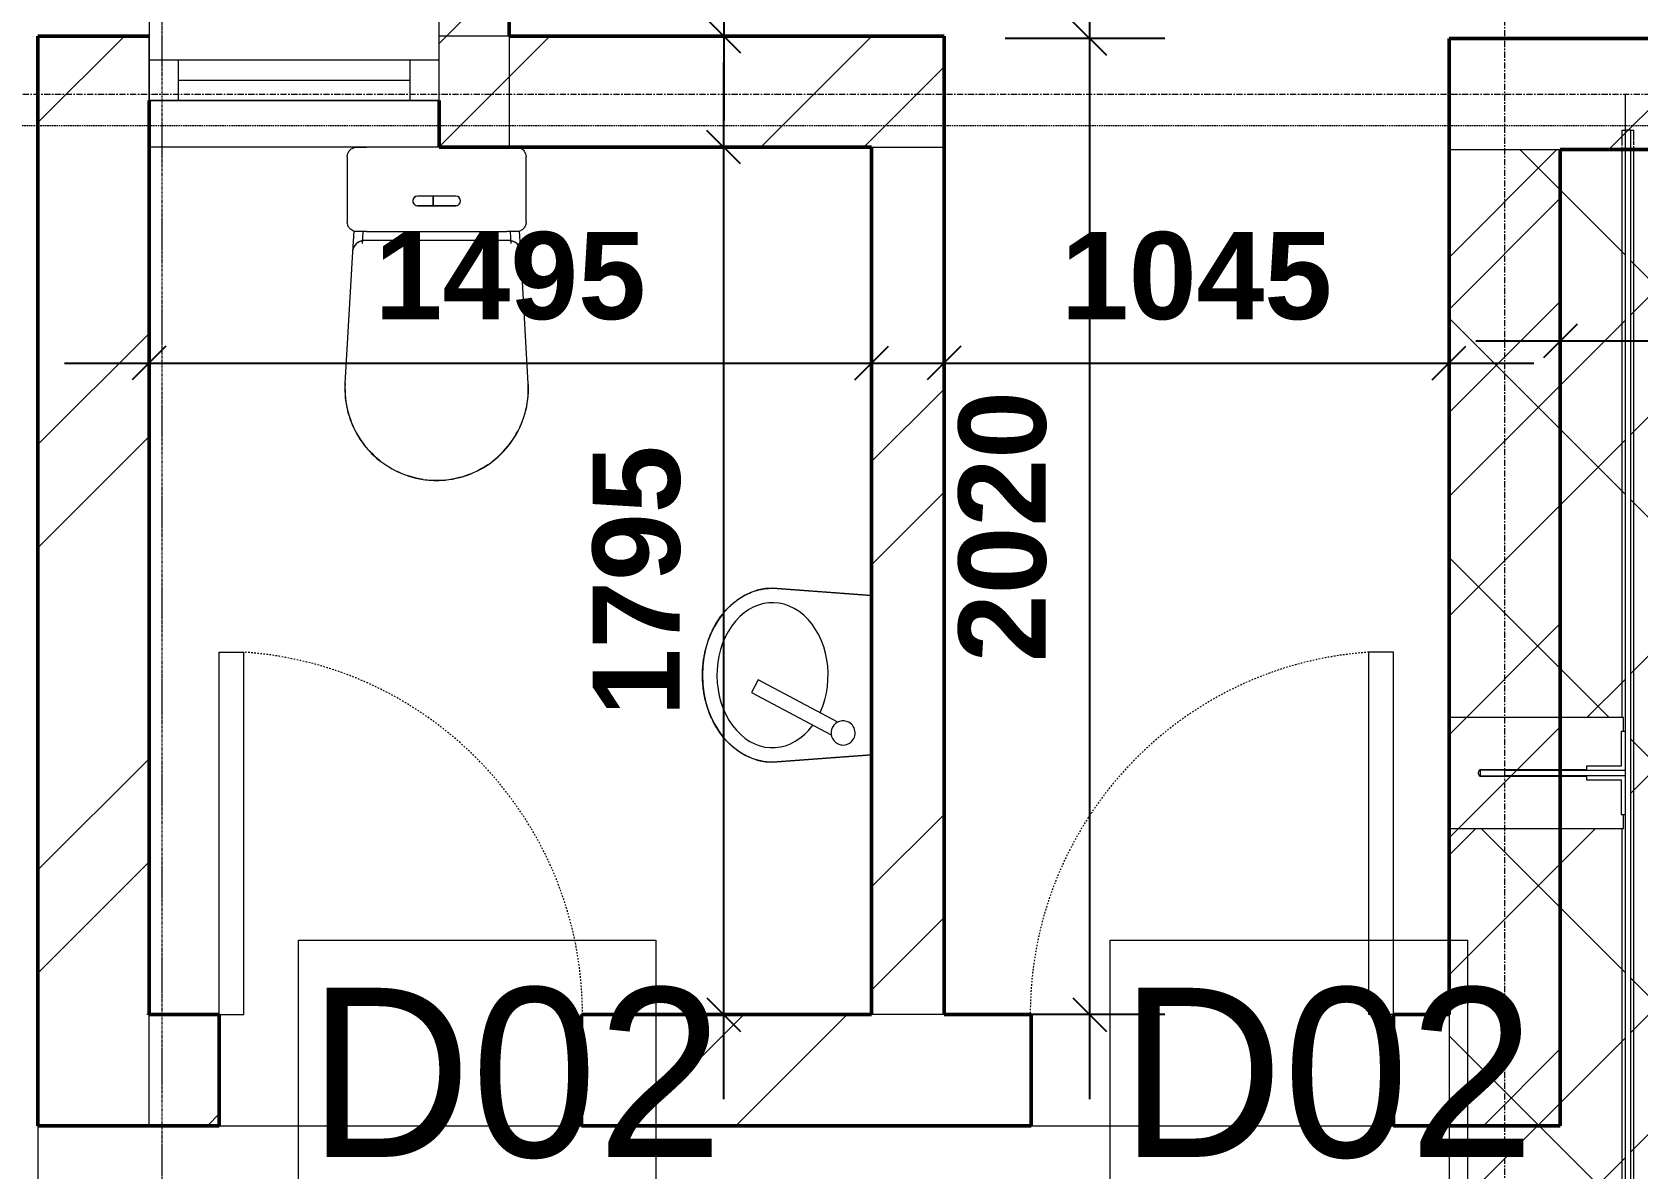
# Model space of a CAD drawing. Header units: inches. Extents: x 22 to 382261, y 22 to 371281.
# Drawn here: x 122407 to 125729, y 254241 to 256594 of the extents above; entities that cross this region are included whole.
import ezdxf

# ---------------------------------------------------------------- set-up
doc = ezdxf.new("R2010")
doc.units = ezdxf.units.IN
doc.header["$MEASUREMENT"] = 0
for name, pattern in [('_Grundgrenze_', [9, 4, -1, 1, -1, 1, -1]), ('Dash', [6.35, 3.175, -3.175]), ('Grid Line 1_2_', [22.225, 12.7, -3.175, 3.175, -3.175]), ('Hidden 1_8_', [4.7625, 3.175, -1.5875])]:
    doc.linetypes.add(name, pattern=pattern)
for name, color, linetype, lineweight in [('A-ANNO-DIMS', 211, 'Continuous', 9), ('A-ANNO-SYMB', 150, 'Continuous', 9), ('A-AREA', 32, 'Continuous', 9), ('A-DETL-HDLN', 90, 'Hidden 1_8_', 9), ('A-DOOR', 31, 'Continuous', 9), ('A-DOOR-HDLN', 31, 'Dash', 9), ('A-DOOR-IDEN', 31, 'Continuous', 9), ('A-FLOR', 192, 'Continuous', 9), ('A-FLOR-PATT', 8, 'Continuous', 9), ('A-GENM', 13, 'Continuous', 9), ('A-GLAZ', 151, 'Continuous', 9), ('A-GLAZ-SILL', 1, 'Continuous', 9), ('A-WALL', 113, 'Continuous', 9), ('A-WALL-PATT', 111, 'Continuous', 9), ('I-WALL', 2, 'Continuous', 9), ('P-SANR-FIXT', 6, 'Continuous', 9), ('S-GRID', 1, 'Continuous', 9)]:
    doc.layers.add(name, color=color, linetype=linetype, lineweight=lineweight)
doc.styles.add('Arial_B_1', font='arialbd.ttf', dxfattribs={"height": 180.555556})
doc.styles.add('Tw Cen MT Condensed', font='TCCM____.TTF', dxfattribs={"height": 1.35})
doc.dimstyles.new('1', dxfattribs={"dimscale": 304.8, "dimtxt": 178.545395, "dimasz": 0.227865, "dimexe": 0.574147, "dimexo": 0.0625, "dimgap": 0.287073, "dimtad": 1, "dimdec": 0, "dimzin": 0, "dimdsep": 46, "dimtxsty": 'Arial_B_1', "dimblk1": 'OBLIQUE', "dimblk2": 'OBLIQUE', "dimsah": 1, "dimcen": 0.09, "dimdle": 0.574147, "dimazin": 0, "dimtfac": 1, "dimtdec": 4, "dimtix": 1, "dimtmove": 0, "dimatfit": 3, "dimfxl": 0.574147, "dimfxlon": 1, "dimtvp": 1, "dimtolj": 1, "dimtzin": 0, "dimarcsym": 2})
pattern_1 = [(45, (133937.6, 247897.3), (-440.033, 440.033), []), (45, (133937.6, 248564), (-440.033, 440.033), [])]

# ---------------------------------------------------------------- blocks, each defined once
blk = doc.blocks.new('M_Single-Flush - d02  toilet 750 by 2100-458073-01-Ground floor DIMENSION PLAN')
at = {"layer": 'A-DOOR'}
for p, q in [((375, -115), (324, -115)), ((324, -115), (324, -865)), ((375, -115), (375, -865)), ((375, -865), (324, -865))]:
    blk.add_line(p, q, dxfattribs=at)
at = {"layer": 'A-DOOR-HDLN'}
blk.add_arc((375, -115), 751.7, 180, 266.1097, dxfattribs=at)
blk = doc.blocks.new('M_Single-Flush - d02  toilet 750 by 2100-458074-01-Ground floor DIMENSION PLAN')
at = {"layer": 'A-DOOR'}
for p, q in [((375, 865), (324, 865)), ((324, 115), (324, 865)), ((375, 115), (375, 865)), ((375, 115), (324, 115))]:
    blk.add_line(p, q, dxfattribs=at)
at = {"layer": 'A-DOOR-HDLN'}
blk.add_arc((375, 115), 751.7, 93.8903, 180, dxfattribs=at)
blk = doc.blocks.new('Windows_Sgl_Plain - 600 by 600-438116-01-Ground floor DIMENSION PLAN')
at = {"layer": 'A-GLAZ'}
for p, q in [((-300, 161), (-300, -9.5)), ((300, 161), (-300, 161)), ((300, -9.5), (300, 161)), ((300, 73.5), (-300, 73.5)), ((-300, 73.5), (-300, 25.5)), ((-240, 73.5), (-240, -9.5)), ((240, -9.5), (240, 73.5)), ((300, 25.5), (300, 73.5)), ((-240, 32), (240, 32)), ((-300, -9.5), (300, -9.5)), ((300, -9.5), (-300, -9.5))]:
    blk.add_line(p, q, dxfattribs=at)
at = {"layer": 'A-GLAZ-SILL'}
for p, q in [((-300, 161), (-300, 124.7)), ((300, 161), (-300, 161)), ((300, 124.7), (300, 161))]:
    blk.add_line(p, q, dxfattribs=at)
blk = doc.blocks.new('Water_Closet_Toilet_19179_0001 - 540 x 360mm-369814-01-Ground floor DIMENSION PLAN')
at = {"layer": 'P-SANR-FIXT'}
for p, q in [((-189.7, 333.9), (-174.3, 62)), ((174.3, 62), (189.7, 333.9)), ((-173.9, 62), (-171.5, 18.7)), ((-151.8, 19.9), (-153.2, 44.6)), ((-149.3, 38.4), (149.3, 38.4)), ((153.2, 44.6), (151.8, 19.9)), ((171.5, 18.7), (173.9, 62)), ((145, 19.9), (-145, 19.9)), ((-185, -0.1), (-185, -134.9)), ((185, -134.9), (185, -0.1)), ((-39.7, -33.6), (39.7, -33.6)), ((6.9, -33.6), (-39.7, -33.6)), ((-39.7, -53.6), (39.7, -53.6)), ((-39.7, -53.6), (6.9, -53.6)), ((6.9, -33.6), (6.9, -53.6)), ((39.7, -33.6), (6.9, -33.6)), ((6.9, -33.6), (6.9, -53.6)), ((6.9, -53.6), (6.9, -33.6)), ((6.9, -53.6), (39.7, -53.6)), ((-145, -154.9), (-151.9, -154.9)), ((-145, -154.9), (-5.1, -154.9)), ((-5, -154.9), (0, -154.9)), ((0, -154.9), (145, -154.9))]:
    blk.add_line(p, q, dxfattribs=at)
at = {"layer": 'P-SANR-FIXT', "flags": 128}
for points in [[(189.7, 333.9), (190, 341.5), (189.9, 349.1), (189.6, 356.7), (189, 364.3), (188.1, 371.8), (186.8, 379.3), (185.3, 386.7), (183.5, 394.1), (181.3, 401.4), (178.9, 408.6), (176.2, 415.7), (173.2, 422.7), (170, 429.6), (166.4, 436.3), (162.6, 442.9), (158.6, 449.3), (154.3, 455.6), (149.7, 461.7), (144.9, 467.5), (139.9, 473.2), (134.6, 478.7), (129.2, 484), (123.5, 489.1), (117.6, 493.9), (111.6, 498.5), (105.3, 502.8), (98.9, 506.9), (92.3, 510.7), (85.6, 514.3), (78.8, 517.6), (71.8, 520.6), (64.7, 523.3), (57.5, 525.8), (50.2, 527.9), (42.9, 529.8), (35.4, 531.3), (27.9, 532.6), (20.4, 533.6), (12.8, 534.2), (5.2, 534.6), (-2.4, 534.7), (-10, 534.4), (-17.5, 533.9), (-25.1, 533), (-32.6, 531.9), (-40.1, 530.4), (-47.5, 528.6), (-54.8, 526.6), (-62, 524.3), (-69.1, 521.6), (-76.2, 518.7), (-83.1, 515.5), (-89.8, 512.1), (-96.5, 508.4), (-102.9, 504.4), (-109.2, 500.1), (-115.4, 495.6), (-121.3, 490.9), (-127.1, 485.9), (-132.6, 480.7), (-137.9, 475.3), (-143.1, 469.7), (-147.9, 463.9), (-152.6, 457.9), (-157, 451.7), (-161.1, 445.3), (-165, 438.8), (-168.7, 432.1), (-172, 425.3), (-175.1, 418.4), (-177.9, 411.3), (-180.5, 404.1), (-182.7, 396.9), (-184.6, 389.5), (-186.3, 382.1), (-187.6, 374.6), (-188.7, 367.1), (-189.4, 359.5), (-189.9, 351.9), (-190, 344.3), (-189.8, 336.8), (-189.7, 333.9)], [(189.7, 333.9), (190, 341.5), (189.9, 349.1), (189.6, 356.7), (189, 364.3), (188.1, 371.8), (186.8, 379.3), (185.3, 386.7), (183.5, 394.1), (181.3, 401.4), (178.9, 408.6), (176.2, 415.7), (173.2, 422.7), (170, 429.6), (166.4, 436.3), (162.6, 442.9), (158.6, 449.3), (154.3, 455.6), (149.7, 461.7), (144.9, 467.5), (139.9, 473.2), (134.6, 478.7), (129.2, 484), (123.5, 489.1), (117.6, 493.9), (111.6, 498.5), (105.3, 502.8), (98.9, 506.9), (92.3, 510.7), (85.6, 514.3), (78.8, 517.6), (71.8, 520.6), (64.7, 523.3), (57.5, 525.8), (50.2, 527.9), (42.9, 529.8), (35.4, 531.3), (27.9, 532.6), (20.4, 533.6), (12.8, 534.2), (5.2, 534.6), (-2.4, 534.7), (-10, 534.4), (-17.5, 533.9), (-25.1, 533), (-32.6, 531.9), (-40.1, 530.4), (-47.5, 528.6), (-54.8, 526.6), (-62, 524.3), (-69.1, 521.6), (-76.2, 518.7), (-83.1, 515.5), (-89.8, 512.1), (-96.5, 508.4), (-102.9, 504.4), (-107.3, 501.4)], [(-28.9, 532.1), (-32.6, 531.5), (-40, 530.1), (-47.4, 528.3), (-54.7, 526.3), (-61.9, 524), (-67.7, 521.8)], [(22.7, 533), (20.4, 533.3), (12.8, 533.9), (5.2, 534.3), (-2.4, 534.3), (-10, 534.1), (-17.5, 533.6), (-19.6, 533.3)], [(64.6, 523), (57.4, 525.5), (50.1, 527.6), (42.8, 529.5), (35.4, 531), (28.1, 532.3)], [(-109.2, 500.1), (-115.4, 495.6), (-121.3, 490.9), (-127.1, 485.9), (-132.6, 480.7), (-137.9, 475.3), (-143.1, 469.7), (-147.9, 463.9), (-152.6, 457.9), (-157, 451.7), (-161.1, 445.3), (-165, 438.8), (-168.7, 432.1), (-172, 425.3), (-175.1, 418.4), (-177.9, 411.3), (-180.5, 404.1), (-182.7, 396.9), (-184.6, 389.5), (-186.3, 382.1), (-187.6, 374.6), (-188.7, 367.1), (-189.4, 359.5), (-189.9, 351.9), (-190, 344.3), (-189.8, 336.8), (-189.7, 333.9)], [(-76, 518.5), (-82.9, 515.3), (-89.7, 511.8), (-96.3, 508.1), (-102.8, 504.1), (-107.3, 501.1)], [(107.7, 500.8), (105.1, 502.6), (98.7, 506.6), (92.2, 510.5), (85.5, 514), (78.6, 517.3), (74.6, 519)], [(-115.2, 495.4), (-121.1, 490.7), (-126.9, 485.7), (-132.4, 480.5), (-137.7, 475.1), (-142.8, 469.5), (-147.4, 464)], [(139.7, 473), (134.4, 478.5), (129, 483.8), (123.3, 488.8), (117.4, 493.6), (115.2, 495.3)], [(-148.4, 462.8), (-152.3, 457.7), (-156.7, 451.5), (-160.9, 445.2), (-164.8, 438.6), (-168.4, 432)], [(169.5, 429.8), (166.2, 436.2), (162.4, 442.7), (158.3, 449.1), (154, 455.4), (149.5, 461.5)], [(-172, 424.6), (-174.8, 418.2), (-177.6, 411.2), (-180.2, 404), (-182.4, 396.8), (-184.3, 389.4), (-185.4, 384.5)], [(185.4, 384.5), (185, 386.7), (183.2, 394), (181, 401.3), (178.6, 408.5), (175.9, 415.6), (173, 422.6)], [(-186.5, 378.9), (-187.3, 374.6), (-188.4, 367.1), (-189.1, 359.5), (-189.6, 351.9), (-189.7, 344.3), (-189.5, 336.8), (-189.4, 333.9)], [(189.4, 333.9), (189.7, 341.5), (189.6, 349.1), (189.3, 356.7), (188.7, 364.2), (187.7, 371.8), (186.5, 379.2)], [(-174.3, 62), (-174.2, 61), (-174.1, 60), (-173.9, 59), (-173.7, 58), (-173.5, 57.1), (-173.2, 56.1), (-172.9, 55.2), (-172.5, 54.2), (-172.2, 53.3), (-171.7, 52.4), (-171.3, 51.5), (-170.8, 50.6), (-170.3, 49.8), (-169.7, 49), (-169.1, 48.2), (-168.5, 47.4), (-167.8, 46.6), (-167.1, 45.9), (-166.4, 45.2), (-165.7, 44.5), (-164.9, 43.9), (-164.1, 43.3), (-163.3, 42.7), (-162.4, 42.2), (-161.6, 41.7), (-160.7, 41.2), (-159.8, 40.7), (-158.9, 40.3), (-158, 40), (-157, 39.6), (-156.1, 39.4), (-155.1, 39.1), (-154.1, 38.9), (-153.1, 38.7), (-152.1, 38.6), (-151.1, 38.5), (-150.1, 38.4), (-149.3, 38.4)], [(-174.3, 62), (-174.2, 61), (-174.1, 60), (-173.9, 59), (-173.7, 58), (-173.5, 57.1), (-173.2, 56.1), (-172.9, 55.2), (-172.5, 54.2), (-172.2, 53.3), (-171.7, 52.4), (-171.3, 51.5), (-170.8, 50.6), (-170.3, 49.8), (-169.7, 49), (-169.1, 48.2), (-168.5, 47.4), (-167.8, 46.6), (-167.1, 45.9), (-166.4, 45.2), (-165.7, 44.5), (-164.9, 43.9), (-164.1, 43.3), (-163.3, 42.7), (-162.4, 42.2), (-161.6, 41.7), (-160.7, 41.2), (-159.8, 40.7), (-158.9, 40.3), (-158, 40), (-157, 39.6), (-156.1, 39.4), (-155.1, 39.1), (-154.1, 38.9), (-153.1, 38.7), (-152.1, 38.6), (-151.1, 38.5), (-150.1, 38.4), (-149.3, 38.4)], [(149.3, 38.4), (150.3, 38.4), (151.3, 38.5), (152.3, 38.6), (153.3, 38.7), (154.3, 38.9), (155.2, 39.1), (156.2, 39.4), (157.2, 39.7), (158.1, 40), (159, 40.4), (159.9, 40.8), (160.8, 41.2), (161.7, 41.7), (162.6, 42.2), (163.4, 42.8), (164.2, 43.4), (165, 44), (165.8, 44.6), (166.5, 45.3), (167.2, 46), (167.9, 46.7), (168.6, 47.5), (169.2, 48.3), (169.8, 49.1), (170.3, 49.9), (170.9, 50.8), (171.3, 51.6), (171.8, 52.5), (172.2, 53.4), (172.6, 54.4), (172.9, 55.3), (173.2, 56.3), (173.5, 57.2), (173.7, 58.2), (173.9, 59.2), (174.1, 60.2), (174.2, 61.2), (174.3, 62)], [(149.3, 38.4), (150.3, 38.4), (151.3, 38.5), (152.3, 38.6), (153.3, 38.7), (154.3, 38.9), (155.2, 39.1), (156.2, 39.4), (157.2, 39.7), (158.1, 40), (159, 40.4), (159.9, 40.8), (160.8, 41.2), (161.7, 41.7), (162.6, 42.2), (163.4, 42.8), (164.2, 43.4), (165, 44), (165.8, 44.6), (166.5, 45.3), (167.2, 46), (167.9, 46.7), (168.6, 47.5), (169.2, 48.3), (169.8, 49.1), (170.3, 49.9), (170.9, 50.8), (171.3, 51.6), (171.8, 52.5), (172.2, 53.4), (172.6, 54.4), (172.9, 55.3), (173.2, 56.3), (173.5, 57.2), (173.7, 58.2), (173.9, 59.2), (174.1, 60.2), (174.2, 61.2), (174.3, 62)], [(-165, 19.9), (-158.7, 19.9), (-151.9, 19.9), (-145, 19.9)], [(145, 19.9), (151.9, 19.9), (158.7, 19.9), (165, 19.9)], [(-151.9, -154.9), (-158.7, -154.9), (-165, -154.9)], [(165, -154.9), (158.7, -154.9), (151.9, -154.9), (145, -154.9)]]:
    blk.add_lwpolyline(points, dxfattribs=at)
at = {"layer": 'P-SANR-FIXT'}
for centre, radius, start, end in [((0, 344.7), 190, 82.8269, 91.6392), ((0, 344.7), 190, 104.4989, 111.5192), ((0, 344.7), 190, 138.3832, 143.4207), ((0, 344.7), 190, 36.5793, 46.357), ((0, 344.7), 190, 149.6551, 150.7976), ((0, 344.7), 190, 29.2024, 30.3449), ((0, 344.7), 190, 154.5576, 158.6822), ((0, 344.7), 190, 21.3178, 25.4424), ((0, 344.7), 190, 168.9038, 175.5346), ((0, 344.7), 190, 4.4654, 11.0962), ((0, 344.7), 190, 178.9132, 183.2499), ((0, 344.7), 190, 356.7501, 1.0868), ((-149.3, 63.4), 25, 183.2499, 270), ((149.3, 63.4), 25, 270, 356.7501), ((-39.4, -43.6), 10, 91.7704, 268.2296), ((-39.4, -43.6), 10, 106.4754, 253.5246), ((39.4, -43.6), 10, 271.7704, 88.2296), ((39.4, -43.6), 10, 271.7704, 73.5246)]:
    blk.add_arc(centre, radius, start, end, dxfattribs=at)
for points, knots in [([(-185, -0.1), (-185, 1.1), (-184.8, 3.6), (-183.8, 7.1), (-182.1, 10.5), (-179.7, 13.6), (-176.8, 16.2), (-172.1, 18.9), (-167.9, 19.9), (-165, 19.9)], [0, 0, 0, 0, 0.125, 0.25, 0.375, 0.5, 0.625, 0.75, 1, 1, 1, 1]), ([(165, 19.9), (166.7, 19.9), (169.9, 19.5), (174.4, 17.8), (178.2, 15.2), (180.9, 12.2), (182.6, 9.5), (183.5, 7.6), (184.6, 4.6), (185, 2), (185, -0.1)], [0, 0, 0, 0, 0.142857, 0.285714, 0.428571, 0.571429, 0.678571, 0.732143, 0.785714, 1, 1, 1, 1]), ([(-166, -154.9), (-167.3, -154.8), (-170.2, -154.4), (-174.4, -152.8), (-178.2, -150.2), (-180.9, -147.2), (-182.6, -144.6), (-183.5, -142.6), (-184.6, -139.6), (-185, -137), (-185, -134.9)], [0.0280724, 0.0280724, 0.0280724, 0.0280724, 0.1428571, 0.2857143, 0.4285714, 0.5714286, 0.6785714, 0.7321429, 0.7857143, 1, 1, 1, 1]), ([(185, -134.9), (185, -136.1), (184.8, -138.6), (183.8, -142.1), (182.1, -145.5), (179.7, -148.6), (176.8, -151.2), (172.4, -153.8), (168.6, -154.7), (166.1, -154.9)], [0, 0, 0, 0, 0.125, 0.25, 0.375, 0.5, 0.625, 0.75, 0.968386, 0.968386, 0.968386, 0.968386])]:
    blk.add_open_spline(points, degree=3, knots=knots, dxfattribs=at)
blk = doc.blocks.new('Sink - Bathroom _5_ - Sink - Bathroom _5_-373031-01-Ground floor DIMENSION PLAN')
at = {"layer": 'P-SANR-FIXT'}
for p, q in [((-165, 0), (165, 0)), ((165, 0), (-165, 0)), ((165, 0), (180, -205)), ((180, -205), (165, 0)), ((-180, -205), (-165, 0)), ((-165, 0), (-180, -205)), ((96.9, -69.8), (9.3, -234.5)), ((35.8, -248.6), (123.5, -83.7)), ((9.3, -234.5), (35.8, -248.6))]:
    blk.add_line(p, q, dxfattribs=at)
for start, end in [(152, 332), (332, 152)]:
    blk.add_arc((119.5, -59), 25, start, end, dxfattribs=at)
for major_axis, ratio, start_param, end_param in [((150, 0), 0.766667, 1.028817, 7.090351), ((180, 0), 0.805556, 3.141593, 6.283185)]:
    blk.add_ellipse((0, -205), major_axis=major_axis, ratio=ratio, start_param=start_param, end_param=end_param, dxfattribs=at)
blk.add_open_spline([(180, -205), (180, -213.3), (178.7, -225.5), (174.5, -241.2), (170.1, -252.9), (164.5, -264.3), (157.8, -275.2), (149.8, -285.7), (140.9, -295.5), (131, -304.7), (120, -313.3), (108.4, -321), (95.9, -327.9), (82.7, -334), (69, -339.1), (54.7, -343.3), (41.7, -346.2), (30.2, -348), (20.2, -349.2), (10.1, -349.8), (0, -350.1), (-10.1, -349.8), (-20.2, -349.2), (-30.2, -348), (-40.1, -346.4), (-49.8, -344.4), (-59.5, -341.9), (-69, -339), (-78.1, -335.7), (-87.1, -332), (-95.8, -327.8), (-104.3, -323.3), (-112.3, -318.4), (-120, -313.2), (-127.3, -307.6), (-134.3, -301.6), (-140.8, -295.5), (-146.8, -289), (-152.5, -282.2), (-157.6, -275.1), (-162.3, -267.9), (-166.4, -260.6), (-171.2, -250.4), (-175.9, -237.3), (-179.2, -221.4), (-180, -210.5), (-180, -205)], degree=3, knots=[-1, -1, -1, -1, -0.946429, -0.919643, -0.892857, -0.866071, -0.839286, -0.8125, -0.785714, -0.758929, -0.732143, -0.705357, -0.678571, -0.651786, -0.625, -0.598214, -0.571429, -0.553571, -0.535714, -0.517857, -0.5, -0.482143, -0.464286, -0.446429, -0.428571, -0.410714, -0.392857, -0.375, -0.357143, -0.339286, -0.321429, -0.303571, -0.285714, -0.267857, -0.25, -0.232143, -0.214286, -0.196429, -0.178571, -0.160714, -0.142857, -0.125, -0.107143, -0.071429, -0.035714, 0, 0, 0, 0], dxfattribs=at)
blk = doc.blocks.new('Back wall - ASB FREESTANDING GLASS BACK WALL-V18-01-Ground floor DIMENSION PLAN')
at = {"layer": 'A-GENM'}
for p, q in [((1980, 369), (1760, 369)), ((1755, 364), (1755, 140)), ((1985, 140), (1985, 364)), ((1863, 140), (1863, 304)), ((1876, 306), (1864, 306)), ((1864, 306), (1864, 256)), ((1868, 309), (1870, 309)), ((1870, 309), (1872, 309)), ((1876, 256), (1876, 306)), ((1877, 304), (1877, 140)), ((1864, 140), (1864, 256)), ((1876, 256), (1876, 140)), ((1755, 140), (1755, 9)), ((1863, 86), (1863, 140)), ((1864, 6), (1864, 140)), ((1876, 140), (1876, 6)), ((1877, 140), (1877, 86)), ((1985, 9), (1985, 140)), ((1864, 86), (1856, 86)), ((1856, 86), (1856, 14)), ((1884, 86), (1876, 86)), ((1884, 14), (1884, 86)), ((1755, 12.5), (665, 12.5)), ((1755, 9), (1784, 9)), ((1856, 14), (1784, 14)), ((1784, 14), (1784, 6)), ((1956, 14), (1884, 14)), ((1956, 6), (1956, 14)), ((1956, 9), (1985, 9)), ((3160, 12.5), (1985, 12.5)), ((3166.1, 12.5), (3160, 12.5)), ((3174.5, 12.5), (3168.3, 12.5)), ((3200, 12.5), (3175.6, 12.5)), ((3200, 12.5), (3200, 6)), ((-3135, -12.5), (3160, -12.5)), ((3160, -12.5), (3167.3, -12.5)), ((3170, -12.5), (3177.3, -12.5)), ((3178.7, -12.5), (3200, -12.5)), ((3200, -6), (3200, -12.5))]:
    blk.add_line(p, q, dxfattribs=at)
at = {"layer": 'A-GENM', "lineweight": 18}
for p, q in [((3200, 6), (463, 6)), ((3200, -6), (3200, 6)), ((463, -6), (3200, -6))]:
    blk.add_line(p, q, dxfattribs=at)
at = {"layer": 'A-GENM'}
for centre, start, end in [((1760, 364), 90, 180), ((1980, 364), 0, 90), ((1868, 304), 90, 180), ((1872, 304), 0, 90)]:
    blk.add_arc(centre, 5, start, end, dxfattribs=at)
blk = doc.blocks.new('_Oblique')
at = {"color": 0, "linetype": 'ByBlock', "lineweight": -2}
blk.add_line((-0.5, -0.5), (0.5, 0.5), dxfattribs=at)
blk = doc.blocks.new('*D4517')
at = {"layer": 'A-ANNO-DIMS', "color": 0, "lineweight": -2, "transparency": 16777216}
for p, q in [((123837.8, 257655.5), (123837.8, 256410.5)), ((123993.7, 257480.5), (123662.8, 257480.5)), ((123993.7, 256585.5), (123662.8, 256585.5))]:
    blk.add_line(p, q, dxfattribs=at)
at = {"layer": 'Defpoints', "color": 0, "transparency": 16777216}
for p in [(124012.8, 257480.5), (123837.8, 256585.5), (124012.8, 256585.5)]:
    blk.add_point(p, dxfattribs=at)
at = {"layer": 'A-ANNO-DIMS', "color": 0, "lineweight": -2, "transparency": 16777216, "xscale": 69.45312499999999, "yscale": 69.45312499999999, "zscale": 69.45312499999999}
for p, rotation in [((123837.8, 257480.5), 90), ((123837.8, 256585.5), 270)]:
    blk.add_blockref('_Oblique', p, dxfattribs=dict(at, rotation=rotation))
at = {"layer": 'A-ANNO-DIMS', "color": 0, "transparency": 16777216, "insert": (123658, 257033), "char_height": 180.56, "width": 489.725, "attachment_point": 5, "rotation": 90, "style": 'Arial_B_1'}
blk.add_mtext('\\A1;895', dxfattribs=at)
blk = doc.blocks.new('*D4620')
at = {"layer": 'A-ANNO-DIMS', "color": 0, "lineweight": -2, "transparency": 16777216}
for p, q in [((123837.8, 254385.5), (123837.8, 256530.5)), ((123681.8, 256355.5), (124012.8, 256355.5)), ((123681.8, 254560.5), (124012.8, 254560.5))]:
    blk.add_line(p, q, dxfattribs=at)
at = {"layer": 'Defpoints', "color": 0, "transparency": 16777216}
for p in [(123662.8, 256355.5), (123837.8, 256355.5), (123662.8, 254560.5)]:
    blk.add_point(p, dxfattribs=at)
at = {"layer": 'A-ANNO-DIMS', "color": 0, "lineweight": -2, "transparency": 16777216, "xscale": 69.45312499999999, "yscale": 69.45312499999999, "zscale": 69.45312499999999}
for p, rotation in [((123837.8, 256355.5), 90), ((123837.8, 254560.5), 270)]:
    blk.add_blockref('_Oblique', p, dxfattribs=dict(at, rotation=rotation))
at = {"layer": 'A-ANNO-DIMS', "color": 0, "transparency": 16777216, "insert": (123658, 255458), "char_height": 180.56, "width": 652.966, "attachment_point": 5, "rotation": 90, "style": 'Arial_B_1'}
blk.add_mtext('\\A1;1795', dxfattribs=at)
blk = doc.blocks.new('*D4621')
at = {"layer": 'A-ANNO-DIMS', "color": 0, "lineweight": -2, "transparency": 16777216}
for p, q in [((122648.8, 256064.9), (122648.8, 255733.9)), ((124143.8, 256064.9), (124143.8, 255733.9)), ((122473.8, 255908.9), (124318.8, 255908.9))]:
    blk.add_line(p, q, dxfattribs=at)
at = {"layer": 'Defpoints', "color": 0, "transparency": 16777216}
for p in [(122648.8, 256083.9), (124143.8, 256083.9), (124143.8, 255908.9)]:
    blk.add_point(p, dxfattribs=at)
at = {"layer": 'A-ANNO-DIMS', "color": 0, "lineweight": -2, "transparency": 16777216, "xscale": 69.45312499999999, "yscale": 69.45312499999999, "zscale": 69.45312499999999, "rotation": 180}
blk.add_blockref('_Oblique', (122648.8, 255908.9), dxfattribs=at)
at = {"layer": 'A-ANNO-DIMS', "color": 0, "lineweight": -2, "transparency": 16777216, "xscale": 69.45312499999999, "yscale": 69.45312499999999, "zscale": 69.45312499999999}
blk.add_blockref('_Oblique', (124143.8, 255908.9), dxfattribs=at)
at = {"layer": 'A-ANNO-DIMS', "color": 0, "transparency": 16777216, "insert": (123396.3, 256088.6), "char_height": 180.56, "width": 652.966, "attachment_point": 5, "style": 'Arial_B_1'}
blk.add_mtext('\\A1;1495', dxfattribs=at)
blk = doc.blocks.new('*D4622')
at = {"layer": 'A-ANNO-DIMS', "color": 0, "lineweight": -2, "transparency": 16777216}
for p, q in [((124293.8, 256064.9), (124293.8, 255733.9)), ((125338.8, 256064.9), (125338.8, 255733.9)), ((124118.8, 255908.9), (125513.8, 255908.9))]:
    blk.add_line(p, q, dxfattribs=at)
at = {"layer": 'Defpoints', "color": 0, "transparency": 16777216}
for p in [(124293.8, 256083.9), (125338.8, 256083.9), (125338.8, 255908.9)]:
    blk.add_point(p, dxfattribs=at)
at = {"layer": 'A-ANNO-DIMS', "color": 0, "lineweight": -2, "transparency": 16777216, "xscale": 69.45312499999999, "yscale": 69.45312499999999, "zscale": 69.45312499999999, "rotation": 180}
blk.add_blockref('_Oblique', (124293.8, 255908.9), dxfattribs=at)
at = {"layer": 'A-ANNO-DIMS', "color": 0, "lineweight": -2, "transparency": 16777216, "xscale": 69.45312499999999, "yscale": 69.45312499999999, "zscale": 69.45312499999999}
blk.add_blockref('_Oblique', (125338.8, 255908.9), dxfattribs=at)
at = {"layer": 'A-ANNO-DIMS', "color": 0, "transparency": 16777216, "insert": (124816.3, 256088.6), "char_height": 180.56, "width": 652.966, "attachment_point": 5, "style": 'Arial_B_1'}
blk.add_mtext('\\A1;1045', dxfattribs=at)
blk = doc.blocks.new('*D4623')
at = {"layer": 'A-ANNO-DIMS', "color": 0, "lineweight": -2, "transparency": 16777216}
for p, q in [((124594.9, 259455.5), (124594.9, 256405.5)), ((124750.8, 259280.5), (124419.9, 259280.5)), ((124750.8, 256580.5), (124419.9, 256580.5))]:
    blk.add_line(p, q, dxfattribs=at)
at = {"layer": 'Defpoints', "color": 0, "transparency": 16777216}
for p in [(124769.9, 259280.5), (124594.9, 256580.5), (124769.9, 256580.5)]:
    blk.add_point(p, dxfattribs=at)
at = {"layer": 'A-ANNO-DIMS', "color": 0, "lineweight": -2, "transparency": 16777216, "xscale": 69.45312499999999, "yscale": 69.45312499999999, "zscale": 69.45312499999999}
for p, rotation in [((124594.9, 259280.5), 90), ((124594.9, 256580.5), 270)]:
    blk.add_blockref('_Oblique', p, dxfattribs=dict(at, rotation=rotation))
at = {"layer": 'A-ANNO-DIMS', "color": 0, "transparency": 16777216, "insert": (124415.2, 257930.5), "char_height": 180.56, "width": 652.966, "attachment_point": 5, "rotation": 90, "style": 'Arial_B_1'}
blk.add_mtext('\\A1;2700', dxfattribs=at)
blk = doc.blocks.new('*D4624')
at = {"layer": 'A-ANNO-DIMS', "color": 0, "lineweight": -2, "transparency": 16777216}
for p, q in [((124594.9, 256755.5), (124594.9, 254385.5)), ((124750.8, 256580.5), (124419.9, 256580.5)), ((124750.8, 254560.5), (124419.9, 254560.5))]:
    blk.add_line(p, q, dxfattribs=at)
at = {"layer": 'Defpoints', "color": 0, "transparency": 16777216}
for p in [(124769.9, 256580.5), (124594.9, 254560.5), (124769.9, 254560.5)]:
    blk.add_point(p, dxfattribs=at)
at = {"layer": 'A-ANNO-DIMS', "color": 0, "lineweight": -2, "transparency": 16777216, "xscale": 69.45312499999999, "yscale": 69.45312499999999, "zscale": 69.45312499999999}
for p, rotation in [((124594.9, 256580.5), 90), ((124594.9, 254560.5), 270)]:
    blk.add_blockref('_Oblique', p, dxfattribs=dict(at, rotation=rotation))
at = {"layer": 'A-ANNO-DIMS', "color": 0, "transparency": 16777216, "insert": (124415.2, 255570.5), "char_height": 180.56, "width": 652.966, "attachment_point": 5, "rotation": 90, "style": 'Arial_B_1'}
blk.add_mtext('\\A1;2020', dxfattribs=at)
blk = doc.blocks.new('*D4630')
at = {"layer": 'A-ANNO-DIMS', "color": 0, "lineweight": -2, "transparency": 16777216}
for p, q in [((125568.8, 256110.7), (125568.8, 255779.7)), ((135163.8, 256110.7), (135163.8, 255779.7)), ((125393.8, 255954.7), (135338.8, 255954.7))]:
    blk.add_line(p, q, dxfattribs=at)
at = {"layer": 'Defpoints', "color": 0, "transparency": 16777216}
for p in [(125568.8, 256129.7), (135163.8, 256129.7), (135163.8, 255954.7)]:
    blk.add_point(p, dxfattribs=at)
at = {"layer": 'A-ANNO-DIMS', "color": 0, "lineweight": -2, "transparency": 16777216, "xscale": 69.45312499999999, "yscale": 69.45312499999999, "zscale": 69.45312499999999, "rotation": 180}
blk.add_blockref('_Oblique', (125568.8, 255954.7), dxfattribs=at)
at = {"layer": 'A-ANNO-DIMS', "color": 0, "lineweight": -2, "transparency": 16777216, "xscale": 69.45312499999999, "yscale": 69.45312499999999, "zscale": 69.45312499999999}
blk.add_blockref('_Oblique', (135163.8, 255954.7), dxfattribs=at)
at = {"layer": 'A-ANNO-DIMS', "color": 0, "transparency": 16777216, "insert": (130366.3, 256134.5), "char_height": 180.56, "width": 652.966, "attachment_point": 5, "style": 'Arial_B_1'}
blk.add_mtext('\\A1;9595', dxfattribs=at)
blk = doc.blocks.new('M_Door Tag1 - M_Door Tag 2-910938-01-Ground floor DIMENSION PLAN')
at = {"layer": 'A-DOOR-IDEN'}
for p, q in [((-1.206, 1.536), (3.019, 1.536)), ((-1.206, -1.791), (-1.206, 1.536)), ((3.019, 1.536), (3.019, -1.791)), ((3.019, -1.791), (-1.206, -1.791))]:
    blk.add_line(p, q, dxfattribs=at)

msp = doc.modelspace()

# ---------------------------------------------------------------- hatches: boundary and pattern name
at = {"layer": 'A-FLOR-PATT'}
h = msp.add_hatch(dxfattribs=at)
h.set_pattern_fill('FP_8', color=256, style=0, pattern_type=2)
h.set_pattern_definition([(45, (133937.6, 247897.27), (-371.231, 371.231), []), (45, (134185.1, 247897.27), (-371.231, 371.231), []), (135, (133937.62, 247897.27), (-247.487, -247.487), [])])
h.paths.add_polyline_path([(125338.8, 243305.5), (125702.8, 243305.5), (125702.8, 244434.5), (125699.8, 244434.5), (125699.8, 244405.5), (125344.8, 244405.5), (125339.8, 244410.5), (125339.8, 244630.5), (125344.8, 244635.5), (125699.8, 244635.5), (125699.8, 244606.5), (125702.8, 244606.5), (125702.8, 245826.5), (125699.8, 245826.5), (125699.8, 245725.5), (125344.8, 245725.5), (125339.8, 245730.5), (125339.8, 245950.5), (125344.8, 245955.5), (125682.8, 245955.5), (125682.8, 245961.5), (125692.8, 245961.9), (125692.8, 245965.5), (125682.8, 245965.5), (125682.8, 245984.5), (125672.8, 245984.5), (125672.8, 246004.5), (125682.8, 246004.5), (125682.8, 246025.5), (125692.8, 246026.5), (125692.8, 246029.5), (125682.8, 246029.5), (125682.8, 246055.5), (125692.8, 246055.5), (125692.8, 246124.5), (125702.8, 246124.5), (125702.8, 246764), (125694.8, 246764), (125694.8, 246824), (125344.8, 246825.5), (125339.8, 246830.5), (125339.8, 247050.5), (125344.8, 247055.5), (125699.8, 247055.5), (125699.8, 246955), (125702.8, 246955), (125702.8, 248174.5), (125699.8, 248174.5), (125699.8, 248145.5), (125344.8, 248145.5), (125339.8, 248150.5), (125339.8, 248370.5), (125344.8, 248375.5), (125699.8, 248375.5), (125699.8, 248346.5), (125702.8, 248346.5), (125702.8, 249590.5), (125714.8, 249590.5), (125714.8, 246853.5), (125702.8, 246853.5), (125702.8, 246848.5), (125714.8, 246848.5), (125714.8, 246563), (128138.8, 246563), (128138.8, 248163), (129788.8, 248163), (129788.8, 249605.5), (129838.8, 249605.5), (129838.8, 243305.5), (135163.8, 243305.6), (135163.8, 256350.5), (129838.8, 256350.5), (129838.8, 250055.5), (129788.8, 250055.5), (129788.8, 251663), (128138.8, 251663), (128138.8, 253263), (125737.5, 253263), (125737.5, 253313), (128138.8, 253313), (128138.8, 254913), (129788.8, 254913), (129788.8, 256350.5), (125714.8, 256350.5), (125714.8, 253653.5), (125702.8, 253653.5), (125702.8, 253648.5), (125714.8, 253648.5), (125714.8, 252732.5), (125702.8, 252732.5), (125702.8, 252727.5), (125714.8, 252727.5), (125714.8, 249990.5), (125702.8, 249990.5), (125702.8, 251234.5), (125699.8, 251232.8), (125699.8, 251205.5), (125344.8, 251205.5), (125339.8, 251210.5), (125339.8, 251430.5), (125344.8, 251435.5), (125699.8, 251435.5), (125699.8, 251406.5), (125702.8, 251406.5), (125702.8, 252626.5), (125699.8, 252626.5), (125699.8, 252525.5), (125344.8, 252525.5), (125339.8, 252532.6), (125339.8, 252750.5), (125344.8, 252755.5), (125682.8, 252755.5), (125682.8, 252761.5), (125692.8, 252761.9), (125692.8, 252765.5), (125682.8, 252765.5), (125682.8, 252784.5), (125672.8, 252784.5), (125672.8, 252804.5), (125682.8, 252804.5), (125682.8, 252825.5), (125692.8, 252826.5), (125692.8, 252829.5), (125682.8, 252829.5), (125682.8, 252855.5), (125692.8, 252855.5), (125692.8, 252924.5), (125702.8, 252924.5), (125702.8, 253564), (125694.8, 253564), (125694.8, 253624), (125344.8, 253625.5), (125339.8, 253630.5), (125339.8, 253850.5), (125344.8, 253855.5), (125699.8, 253855.5), (125699.8, 253755), (125702.8, 253755), (125702.8, 254974.5), (125699.8, 254974.5), (125699.8, 254945.5), (125344.8, 254945.5), (125339.8, 254950.5), (125339.8, 255170.5), (125344.8, 255175.5), (125699.8, 255175.5), (125699.8, 255146.5), (125702.8, 255146.5), (125702.8, 256350.5), (125338.8, 256350.5), (125338.8, 244084.5)])
h.paths.add_polyline_path([(125714.8, 243305.5), (129788.8, 243305.5), (129788.8, 244913), (128138.8, 244913), (128138.8, 246513), (125714.8, 246513), (125714.8, 245932.5), (125702.8, 245932.5), (125702.8, 245927.5), (125714.8, 245927.5), (125714.8, 244084.5)])
h.paths.add_polyline_path([(125429.5, 244513.5), (125402.8, 244514.5), (125404.8, 244526.5), (125400.5, 244525), (125399.8, 244518.5), (125402.3, 244514.1), (125404.8, 244513.5)])
h.paths.add_polyline_path([(129788.8, 244963), (129788, 246513), (128188.8, 246513), (128188.8, 244963), (129762.5, 244963)])
h.paths.add_polyline_path([(125404.8, 245833.5), (125402.8, 245834.5), (125404.8, 245846.5), (125400.5, 245845), (125399.8, 245838.5), (125402.3, 245834.1), (125403.5, 245833.6)])
h.paths.add_polyline_path([(125702.8, 245946.5), (125702.8, 245957.4), (125699.8, 245955.5), (125699.8, 245946.5)])
h.paths.add_polyline_path([(129788.8, 246563), (129787.1, 248113), (128188.8, 248113), (128188.8, 246563), (129736.9, 246563)])
h.paths.add_polyline_path([(146718.8, 246576), (146718.8, 253001), (142198.8, 253001), (142198.8, 251478), (143848.8, 251478), (143848.8, 249798), (146458.8, 249798), (146458.8, 249748), (143848.8, 249748), (143848.8, 248228), (142198.8, 248228), (142198.8, 246620.5), (142148.8, 246620.5), (142148.8, 253001), (136818.8, 253001), (136818.8, 246576), (145405, 246576)])
h.paths.add_polyline_path([(125404.8, 246933.5), (125402.8, 246934.5), (125404.8, 246946.5), (125400.5, 246945), (125399.8, 246938.5), (125402.3, 246934.1), (125403.5, 246933.6)])
h.paths.add_polyline_path([(125622.8, 248253.5), (125622.8, 248254.5), (125402.8, 248254.5), (125404.8, 248266.5), (125400.5, 248265), (125399.8, 248258.5), (125402.3, 248254.1), (125404.8, 248253.5), (125545, 248253.5)])
h.paths.add_polyline_path([(143557.6, 248278), (143798.8, 248278.3), (143798.8, 249748), (142198.8, 249748), (142198.8, 248278)])
h.paths.add_polyline_path([(143557.6, 249798), (143798.8, 249798), (143798.8, 251428), (142198.8, 251428), (142199.6, 249798)])
h.paths.add_polyline_path([(125622.8, 251313.5), (125622.8, 251314.5), (125402.8, 251314.5), (125404.8, 251326.5), (125400.5, 251325), (125399.8, 251318.5), (125402.3, 251314.1), (125404.8, 251313.5), (125545, 251313.5)])
h.paths.add_polyline_path([(129788.8, 251713), (129788, 253263), (128188.8, 253263), (128188.8, 251713), (129763.5, 251713)])
h.paths.add_polyline_path([(125429.5, 252633.5), (125402.8, 252634.5), (125404.8, 252646.5), (125400.5, 252645), (125399.8, 252638.5), (125402.3, 252634.1), (125404.8, 252633.5)])
h.paths.add_polyline_path([(125699.8, 252746.5), (125702.8, 252746.5), (125702.8, 252757.4), (125699.8, 252755.5), (125699.8, 252749.2)])
h.paths.add_polyline_path([(128778, 253313), (129788.8, 253313), (129787.2, 254863), (128188.8, 254863), (128188.8, 253313)])
h.paths.add_polyline_path([(125429.5, 253733.5), (125402.8, 253734.5), (125404.8, 253746.5), (125400.5, 253745), (125399.8, 253738.5), (125402.3, 253734.1), (125404.8, 253733.5)])
h.paths.add_polyline_path([(125545, 255053.5), (125402.8, 255054.5), (125404.8, 255066.5), (125400.5, 255065), (125399.8, 255058.5), (125402.3, 255054.1), (125404.8, 255053.5), (125453.9, 255053.5)])
at = {"layer": 'A-WALL-PATT'}
h = msp.add_hatch(dxfattribs=at)
h.set_pattern_fill('FP_1', color=256, style=0, pattern_type=2)
h.set_pattern_definition(pattern_1)
h.paths.add_polyline_path([(123248.8, 256585.5), (123393.8, 256585.5), (123393.8, 259430.5), (123243.8, 259430.5), (123243.8, 256623), (123248.8, 256623), (123248.8, 256615.3)])
h = msp.add_hatch(dxfattribs=at)
h.set_pattern_fill('FP_1', color=256, style=0, pattern_type=2)
h.set_pattern_definition(pattern_1)
h.paths.add_polyline_path([(124159.4, 256355.5), (124293.8, 256355.5), (124293.8, 256585.5), (123248.8, 256585.5), (123248.8, 256355.5), (124143.8, 256355.5)])
h.paths.add_polyline_path([(122418.8, 256355.5), (122648.8, 256355.5), (122648.8, 256585.5), (122418.8, 256585.5), (122418.8, 256452.5)])
h = msp.add_hatch(dxfattribs=at)
h.set_pattern_fill('FP_1', color=256, style=0, pattern_type=2)
h.set_pattern_definition(pattern_1)
h.paths.add_polyline_path([(135244.1, 256350.5), (135278.8, 256350.5), (135278.8, 256580.5), (133117, 256580.5), (133117, 256565.5), (131288.2, 256565.5), (131288.2, 256580.5), (125338.8, 256580.5), (125338.8, 256350.5), (135163.8, 256350.5)])
h = msp.add_hatch(dxfattribs=at)
h.set_pattern_fill('FP_1', color=256, style=0, pattern_type=2)
h.set_pattern_definition(pattern_1)
h.paths.add_polyline_path([(122418.8, 254560.5), (122648.8, 254560.5), (122648.8, 256355.5), (122418.8, 256355.5), (122418.8, 255348.6)])
h = msp.add_hatch(dxfattribs=at)
h.set_pattern_fill('FP_1', color=256, style=0, pattern_type=2)
h.set_pattern_definition(pattern_1)
h.paths.add_polyline_path([(124143.8, 254560.5), (124293.8, 254560.5), (124293.8, 256355.5), (124143.8, 256355.5), (124143.8, 255348.6)])
h = msp.add_hatch(dxfattribs=at)
h.set_pattern_fill('FP_1', color=256, style=0, pattern_type=2)
h.set_pattern_definition(pattern_1)
h.paths.add_polyline_path([(125568.8, 254560.5), (125568.8, 256350.5), (125338.8, 256350.5), (125338.8, 254560.5), (125545, 254560.5)])
h = msp.add_hatch(dxfattribs=at)
h.set_pattern_fill('FP_1', color=256, style=0, pattern_type=2)
h.set_pattern_definition(pattern_1)
h.paths.add_polyline_path([(124473.8, 254330.5), (124473.8, 254560.5), (123543.8, 254560.5), (123543.8, 254330.5)])
h.paths.add_polyline_path([(122793.8, 254330.5), (122793.8, 254560.5), (122418.8, 254560.5), (122418.8, 254330.5)])
h.paths.add_polyline_path([(125223.8, 254330.5), (125568.8, 254330.5), (125568.8, 254560.5), (125223.8, 254560.5), (125223.8, 254482.1)])

# ---------------------------------------------------------------- linework, layer by layer
at = {"layer": 'A-ANNO-SYMB', "linetype": '_Grundgrenze_'}
msp.add_line((122675.5, 237738.1), (122675.5, 257165.3), dxfattribs=at)
at = {"layer": 'A-AREA'}
for p, q in [((125702.8, 256465.5), (125702.8, 256390.5)), ((125338.8, 254445.5), (125338.8, 254330.5)), ((125338.8, 254330.5), (125338.8, 252265.5))]:
    msp.add_line(p, q, dxfattribs=at)
at = {"layer": 'A-DETL-HDLN'}
msp.add_line((121742.7, 256400.5), (135177.9, 256400.5), dxfattribs=at)
at = {"layer": 'A-FLOR'}
for p, q in [((123393.8, 257630.5), (123393.8, 256355.6)), ((125338.8, 256350.5), (125568.8, 256350.5)), ((122648.8, 254330.5), (122648.8, 254560.5)), ((125338.8, 254560.5), (125338.8, 243075.5)), ((122418.8, 254330.5), (122418.8, 243305.5)), ((122793.8, 254330.5), (125223.8, 254330.5))]:
    msp.add_line(p, q, dxfattribs=at)
at = {"layer": 'A-WALL', "lineweight": 50}
for p, q in [((123393.8, 256585.5), (123393.8, 257480.5)), ((124143.8, 256355.5), (124143.8, 254560.5)), ((124293.8, 254560.5), (124293.8, 256355.5))]:
    msp.add_line(p, q, dxfattribs=at)
at = {"layer": 'A-WALL'}
for p, q in [((123393.8, 256585.5), (123248.8, 256585.5)), ((124143.8, 256355.5), (124293.8, 256355.5)), ((124293.8, 254560.5), (124143.8, 254560.5))]:
    msp.add_line(p, q, dxfattribs=at)
at = {"layer": 'I-WALL', "lineweight": 50}
for p, q in [((122648.8, 256585.5), (122418.8, 256585.5)), ((122418.8, 256585.5), (122418.8, 254330.5)), ((124293.8, 256585.5), (123393.8, 256585.5)), ((124293.8, 256355.5), (124293.8, 256585.5)), ((125338.8, 256580.5), (125338.8, 254560.5)), ((127443.8, 256580.5), (125338.8, 256580.5)), ((122648.8, 254560.5), (122648.8, 256452.5)), ((123248.8, 256452.5), (123248.8, 256355.5)), ((123248.8, 256355.5), (124143.8, 256355.5)), ((125568.8, 254330.5), (125568.8, 256350.5)), ((125568.8, 256350.5), (135163.8, 256350.5)), ((122793.8, 254560.5), (122648.8, 254560.5)), ((122793.8, 254330.5), (122793.8, 254560.5)), ((124143.8, 254560.5), (123543.8, 254560.5)), ((123543.8, 254560.5), (123543.8, 254330.5)), ((124473.8, 254560.5), (124293.8, 254560.5)), ((124473.8, 254330.5), (124473.8, 254560.5)), ((125338.8, 254560.5), (125223.8, 254560.5)), ((125223.8, 254560.5), (125223.8, 254330.5)), ((122418.8, 254330.5), (122793.8, 254330.5)), ((123543.8, 254330.5), (124473.8, 254330.5)), ((125223.8, 254330.5), (125568.8, 254330.5))]:
    msp.add_line(p, q, dxfattribs=at)
at = {"layer": 'I-WALL'}
for p, q in [((122648.8, 256452.5), (122648.8, 256585.5)), ((123248.8, 256355.5), (122648.8, 256355.5)), ((122648.8, 254560.5), (122643.8, 254560.5))]:
    msp.add_line(p, q, dxfattribs=at)
at = {"layer": 'S-GRID', "linetype": 'Grid Line 1_2_'}
for p, q in [((125453.8, 238493.9), (125453.8, 262908)), ((120853.8, 256465.5), (159119.4, 256465.5))]:
    msp.add_line(p, q, dxfattribs=at)

# ---------------------------------------------------------------- block references
at = {"layer": 'A-DOOR-HDLN', "rotation": 180}
msp.add_blockref('M_Single-Flush - d02  toilet 750 by 2100-458073-01-Ground floor DIMENSION PLAN', (123168.8, 254445.5), dxfattribs=at)
at = {"layer": 'A-DOOR-HDLN'}
msp.add_blockref('M_Single-Flush - d02  toilet 750 by 2100-458074-01-Ground floor DIMENSION PLAN', (124848.8, 254445.5), dxfattribs=at)
at = {"layer": 'A-DOOR-IDEN', "xscale": 174.9999999999999, "yscale": 174.9999999999999, "zscale": 174.9999999999999}
for p in [(123168.8, 254445.5), (124848.8, 254445.5)]:
    msp.add_blockref('M_Door Tag1 - M_Door Tag 2-910938-01-Ground floor DIMENSION PLAN', p, dxfattribs=at)
at = {"layer": 'A-GENM', "rotation": 90.0000000000001}
msp.add_blockref('Back wall - ASB FREESTANDING GLASS BACK WALL-V18-01-Ground floor DIMENSION PLAN', (125708.8, 253190.5), dxfattribs=at)
at = {"layer": 'A-GLAZ'}
msp.add_blockref('Windows_Sgl_Plain - 600 by 600-438116-01-Ground floor DIMENSION PLAN', (122948.8, 256462), dxfattribs=at)
at = {"layer": 'P-SANR-FIXT'}
for name, p, rotation in [('Water_Closet_Toilet_19179_0001 - 540 x 360mm-369814-01-Ground floor DIMENSION PLAN', (123243.8, 256200.7), 180), ('Sink - Bathroom _5_ - Sink - Bathroom _5_-373031-01-Ground floor DIMENSION PLAN', (124143.8, 255262.9), 269.9999999999997)]:
    msp.add_blockref(name, p, dxfattribs=dict(at, rotation=rotation))

# ---------------------------------------------------------------- texts
at = {"layer": 'A-DOOR-IDEN', "char_height": 350, "width": 785.654, "attachment_point": 1, "style": 'Tw Cen MT Condensed'}
for insert in [(122977.5, 254616), (124657.5, 254616)]:
    msp.add_mtext('D02', dxfattribs=dict(at, insert=insert))

# ---------------------------------------------------------------- dimensions: what is measured, and where the dimension line sits
at = {"layer": 'A-ANNO-DIMS'}
for base, p1, p2, override, picture, middle in [((124594.9, 256580.5), (124769.9, 259280.5), (124769.9, 256580.5), {"dimpost": '<>', "dimfxl": 2700}, '*D4623', (124415.2, 257930.5)), ((123837.8, 256585.5), (124012.8, 257480.5), (124012.8, 256585.5), {"dimpost": '<>', "dimfxl": 895}, '*D4517', (123658, 257033)), ((124594.9, 254560.5), (124769.9, 256580.5), (124769.9, 254560.5), {"dimpost": '<>', "dimfxl": 2020}, '*D4624', (124415.2, 255570.5)), ((123837.8, 256355.5), (123662.8, 254560.5), (123662.8, 256355.5), {"dimpost": '<>', "dimfxl": 1795}, '*D4620', (123658, 255458))]:
    dim = msp.add_linear_dim(base=base, p1=p1, p2=p2, angle=90, dimstyle='1', override=override, dxfattribs=at)
    dim.commit()
    dim.dimension.update_dxf_attribs({"geometry": picture, "text_midpoint": middle})
for base, p1, p2, override, picture, middle in [((135163.8, 255954.7), (125568.8, 256129.7), (135163.8, 256129.7), {"dimpost": '<>', "dimfxl": 9595}, '*D4630', (130366.3, 256134.5)), ((124143.8, 255908.9), (122648.8, 256083.9), (124143.8, 256083.9), {"dimpost": '<>', "dimfxl": 1495}, '*D4621', (123396.3, 256088.6)), ((125338.8, 255908.9), (124293.8, 256083.9), (125338.8, 256083.9), {"dimpost": '<>', "dimfxl": 1045}, '*D4622', (124816.3, 256088.6))]:
    dim = msp.add_linear_dim(base=base, p1=p1, p2=p2, dimstyle='1', override=override, dxfattribs=at)
    dim.commit()
    dim.dimension.update_dxf_attribs({"geometry": picture, "text_midpoint": middle})

doc.saveas('drawing.dxf')
